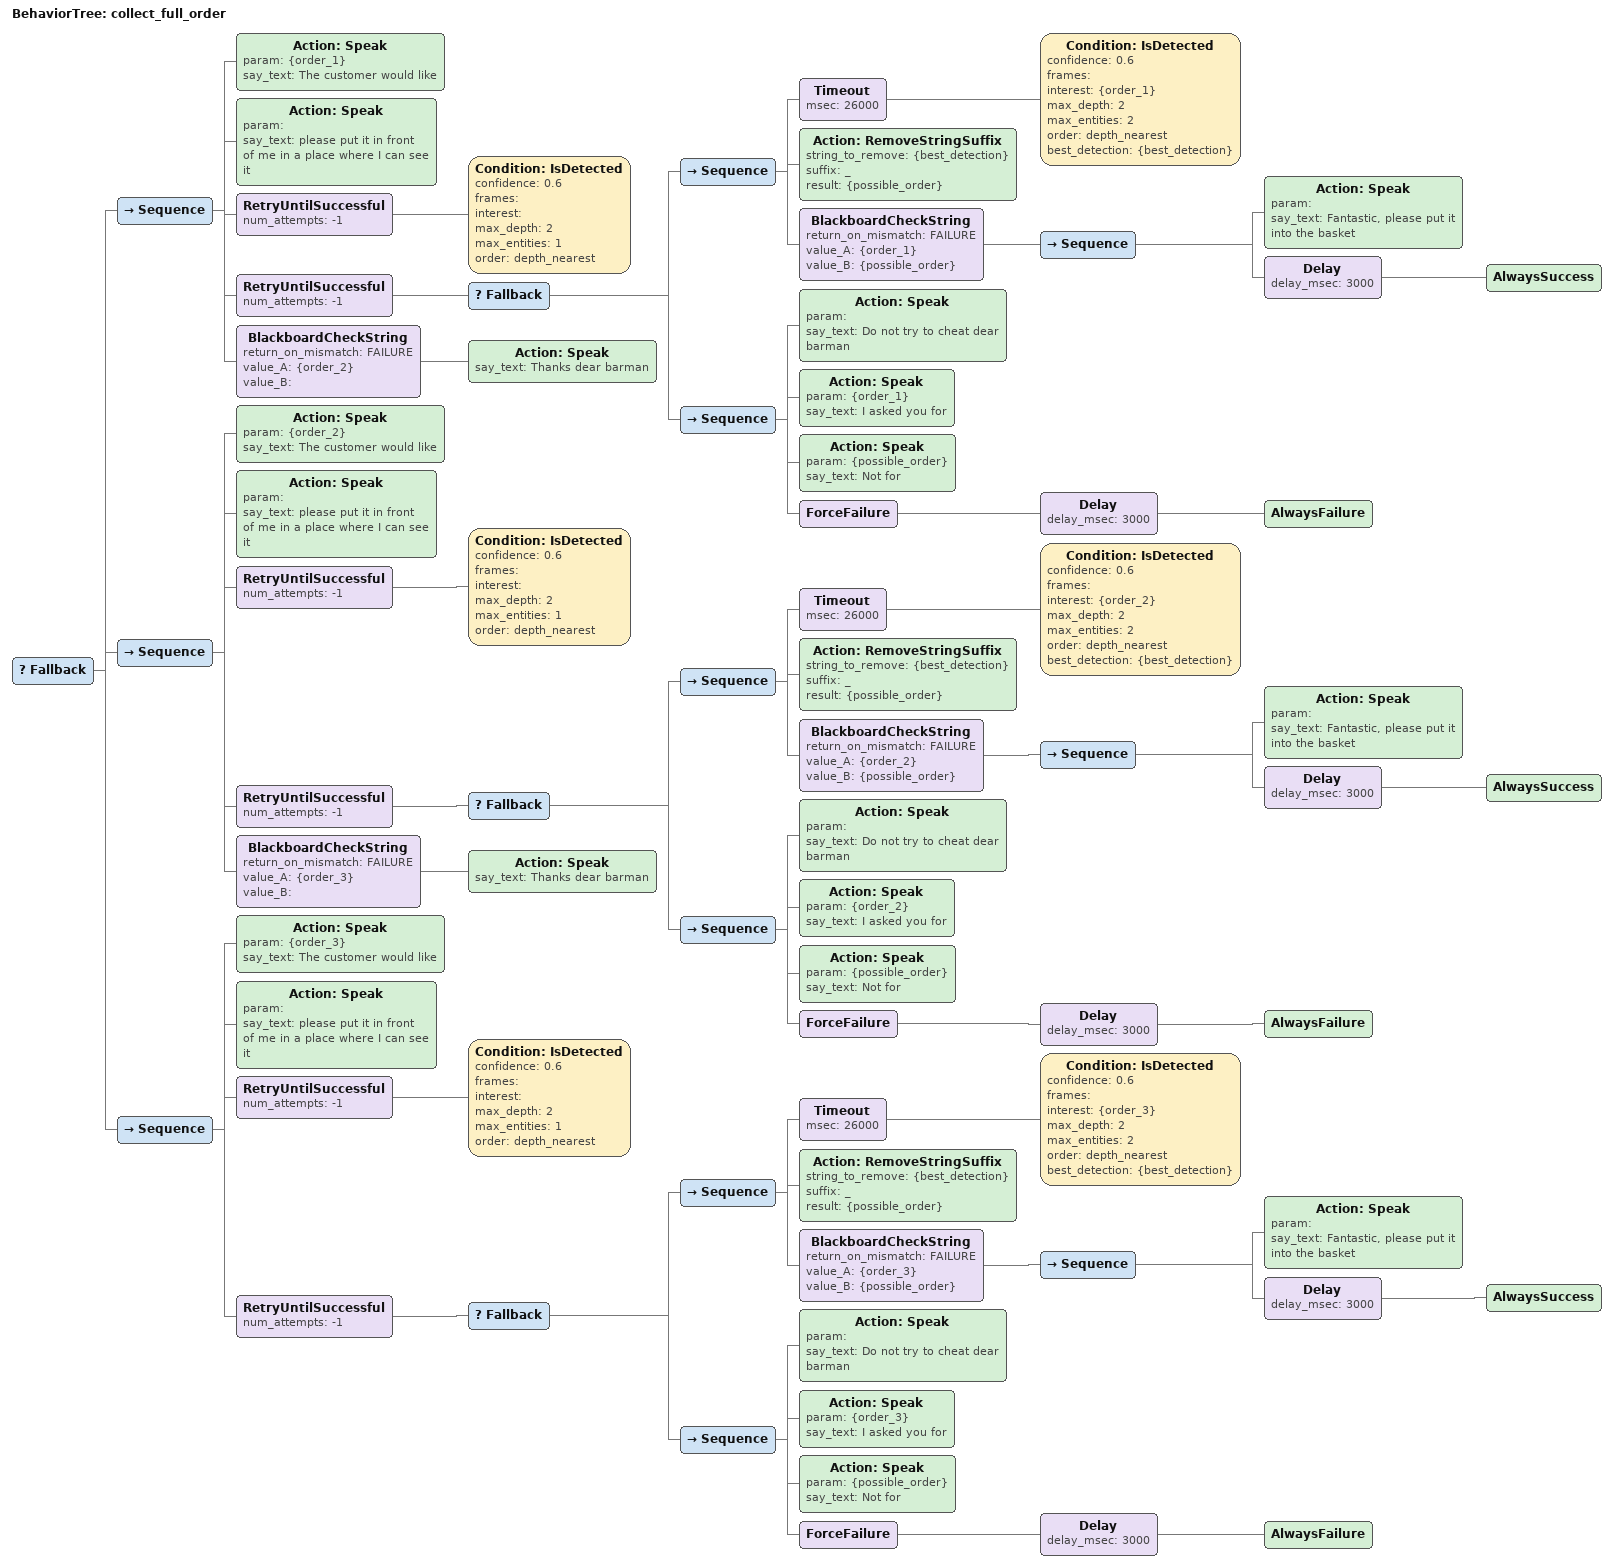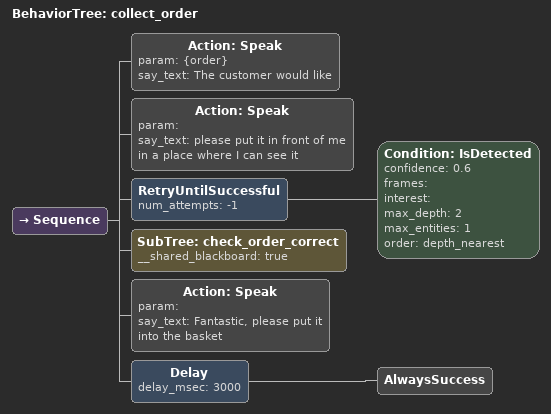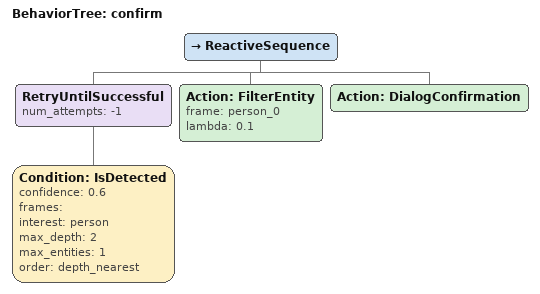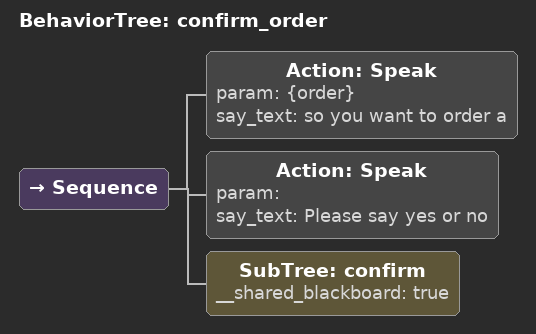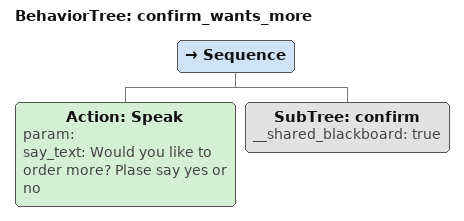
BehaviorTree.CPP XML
<BehaviorTree ID="collect_full_order">
    <Fallback>
        <Sequence>
            <Action ID="Speak" param="{order_1}" say_text="The customer would like"/>
            <Action ID="Speak" param="" say_text="please put it in front of me  in a place where I can see it"/>
            <RetryUntilSuccessful num_attempts="-1">
                <Condition ID="IsDetected" confidence="0.6" frames="" interest="" max_depth="2" max_entities="1" order="depth_nearest"/>
            </RetryUntilSuccessful>
            <RetryUntilSuccessful num_attempts="-1">
                <Fallback>
                    <Sequence>
                        <Timeout msec="26000">
                            <Condition ID="IsDetected" confidence="0.6" frames="" interest="{order_1}" max_depth="2" max_entities="2" order="depth_nearest" best_detection="{best_detection}"/>
                        </Timeout>

                        <Action ID="RemoveStringSuffix" string_to_remove="{best_detection}" suffix="_" result="{possible_order}"/>
                        <BlackboardCheckString return_on_mismatch="FAILURE" value_A="{order_1}" value_B="{possible_order}">
                            <Sequence>
                                <Action ID="Speak" param="" say_text="Fantastic, please put it into the basket"/>
                                <Delay delay_msec="3000">
                                    <AlwaysSuccess/>
                                </Delay>
                            </Sequence>
                        </BlackboardCheckString>
                    </Sequence>
                    <Sequence>
                        <Action ID="Speak" param="" say_text="Do not try to cheat dear barman"/>
                        <Action ID="Speak" param="{order_1}" say_text="I asked you for"/>
                        <Action ID="Speak" param="{possible_order}" say_text="Not for"/>
                        <ForceFailure>
                            <Delay delay_msec="3000">
                                <AlwaysFailure/>
                            </Delay>
                        </ForceFailure>
                    </Sequence>
                </Fallback>
            </RetryUntilSuccessful>
            <BlackboardCheckString return_on_mismatch="FAILURE" value_A="{order_2}" value_B="">
                <Action ID="Speak" say_text="Thanks dear barman"/>
            </BlackboardCheckString>
        </Sequence>

        <Sequence>
            <Action ID="Speak" param="{order_2}" say_text="The customer would like"/>
            <Action ID="Speak" param="" say_text="please put it in front of me  in a place where I can see it"/>
            <RetryUntilSuccessful num_attempts="-1">
                <Condition ID="IsDetected" confidence="0.6" frames="" interest="" max_depth="2" max_entities="1" order="depth_nearest"/>
            </RetryUntilSuccessful>
            <RetryUntilSuccessful num_attempts="-1">
                <Fallback>
                    <Sequence>
                        <Timeout msec="26000">
                            <Condition ID="IsDetected" confidence="0.6" frames="" interest="{order_2}" max_depth="2" max_entities="2" order="depth_nearest" best_detection="{best_detection}"/>
                        </Timeout>
                        <Action ID="RemoveStringSuffix" string_to_remove="{best_detection}" suffix="_" result="{possible_order}"/>
                        <BlackboardCheckString return_on_mismatch="FAILURE" value_A="{order_2}" value_B="{possible_order}">
                            <Sequence>
                                <Action ID="Speak" param="" say_text="Fantastic, please put it into the basket"/>
                                <Delay delay_msec="3000">
                                    <AlwaysSuccess/>
                                </Delay>
                            </Sequence>
                        </BlackboardCheckString>
                    </Sequence>
                    <Sequence>
                        <Action ID="Speak" param="" say_text="Do not try to cheat dear barman"/>
                        <Action ID="Speak" param="{order_2}" say_text="I asked you for"/>
                        <Action ID="Speak" param="{possible_order}" say_text="Not for"/>
                        <ForceFailure>
                            <Delay delay_msec="3000">
                                <AlwaysFailure/>
                            </Delay>
                        </ForceFailure>
                    </Sequence>
                </Fallback>
            </RetryUntilSuccessful>

            <BlackboardCheckString return_on_mismatch="FAILURE" value_A="{order_3}" value_B="">
                <Action ID="Speak" say_text="Thanks dear barman"/>
            </BlackboardCheckString>
        </Sequence>

        <Sequence>
            <Action ID="Speak" param="{order_3}" say_text="The customer would like"/>
            <Action ID="Speak" param="" say_text="please put it in front of me  in a place where I can see it"/>
            <RetryUntilSuccessful num_attempts="-1">
                <Condition ID="IsDetected" confidence="0.6" frames="" interest="" max_depth="2" max_entities="1" order="depth_nearest"/>
            </RetryUntilSuccessful>
            <RetryUntilSuccessful num_attempts="-1">
                <Fallback>
                    <Sequence>
                        <Timeout msec="26000">
                            <Condition ID="IsDetected" confidence="0.6" frames="" interest="{order_3}" max_depth="2" max_entities="2" order="depth_nearest" best_detection="{best_detection}"/>
                        </Timeout>

                        <Action ID="RemoveStringSuffix" string_to_remove="{best_detection}" suffix="_" result="{possible_order}"/>
                        <BlackboardCheckString return_on_mismatch="FAILURE" value_A="{order_3}" value_B="{possible_order}">
                            <Sequence>
                                <Action ID="Speak" param="" say_text="Fantastic, please put it into the basket"/>
                                <Delay delay_msec="3000">
                                    <AlwaysSuccess/>
                                </Delay>
                            </Sequence>
                        </BlackboardCheckString>
                    </Sequence>
                    <Sequence>
                        <Action ID="Speak" param="" say_text="Do not try to cheat dear barman"/>
                        <Action ID="Speak" param="{order_3}" say_text="I asked you for"/>
                        <Action ID="Speak" param="{possible_order}" say_text="Not for"/>
                        <ForceFailure>
                            <Delay delay_msec="3000">
                                <AlwaysFailure/>
                            </Delay>
                        </ForceFailure>
                    </Sequence>
                </Fallback>
            </RetryUntilSuccessful>
        </Sequence>
    </Fallback>
</BehaviorTree>

<BehaviorTree ID="collect_order">
    <Sequence>
        <Action ID="Speak" param="{order}" say_text="The customer would like"/>
        <Action ID="Speak" param="" say_text="please put it in front of me  in a place where I can see it"/>
        <RetryUntilSuccessful num_attempts="-1">
            <Condition ID="IsDetected" confidence="0.6" frames="" interest="" max_depth="2" max_entities="1" order="depth_nearest"/>
        </RetryUntilSuccessful>
        <SubTree ID="check_order_correct" __shared_blackboard="true"/>
        <Action ID="Speak" param="" say_text="Fantastic, please put it into the basket"/>
        <Delay delay_msec="3000">
            <AlwaysSuccess/>
        </Delay>
    </Sequence>
</BehaviorTree>

<BehaviorTree ID="confirm">
    <ReactiveSequence>
        <RetryUntilSuccessful num_attempts="-1">
            <Condition ID="IsDetected" confidence="0.6" frames="" interest="person" max_depth="2" max_entities="1" order="depth_nearest"/>
        </RetryUntilSuccessful>
        <Action ID="FilterEntity" frame="person_0" lambda="0.1"/>
        <Action ID="DialogConfirmation"/>
    </ReactiveSequence>
</BehaviorTree>

<BehaviorTree ID="confirm_order">
    <Sequence>
        <Action ID="Speak" param="{order}" say_text="so you want to order a"/>
        <Action ID="Speak" param="" say_text="Please say yes or no"/>
        <SubTree ID="confirm" __shared_blackboard="true"/>
    </Sequence>
</BehaviorTree>

<BehaviorTree ID="confirm_wants_more">
    <Sequence>
        <Action ID="Speak" param="" say_text="Would you like to order more? Plase say yes or no"/>
        <SubTree ID="confirm" __shared_blackboard="true"/>
    </Sequence>
</BehaviorTree>
